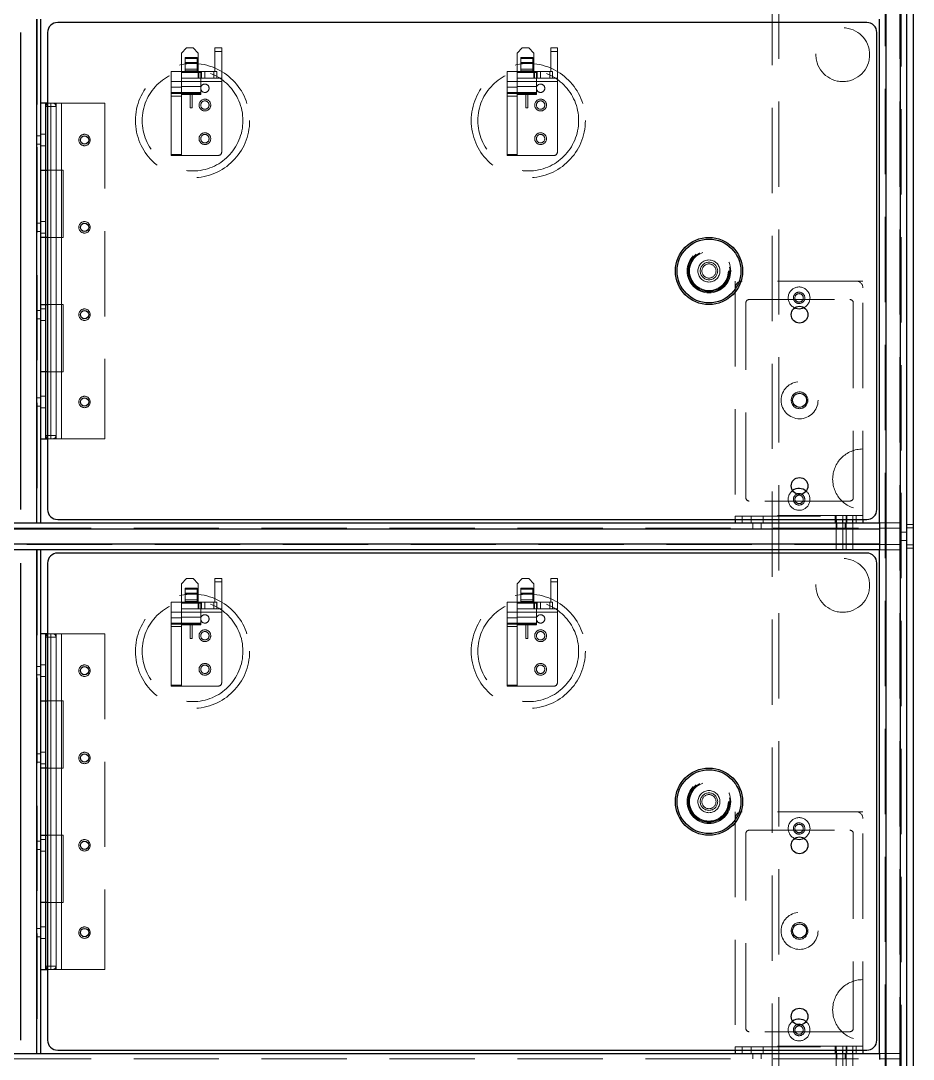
# Model space of a CAD drawing. Header units: millimetres. Extents: x 108 to 5832, y 144 to 4056.
# Drawn here: x 2504 to 2769.8, y 1294.1 to 1603.3 of the extents above; entities that cross this region are included whole.
import ezdxf

# ---------------------------------------------------------------- set-up
doc = ezdxf.new("R2010")
doc.units = ezdxf.units.MM
doc.header["$LTSCALE"] = 20
doc.linetypes.add('HIDDEN', pattern=[1.905, 1.27, -0.635])

msp = doc.modelspace()

# ---------------------------------------------------------------- linework, layer by layer
at = {"color": 1, "linetype": 'HIDDEN', "lineweight": 18}
for p, q in [((2729.8, 1769.81), (2729.8, 1129.81)), ((2765.8, 1769.81), (2765.8, 1129.81)), ((2766, 1768.01), (2766, 1131.61)), ((2766, 1132.32), (2766, 1767.31)), ((2766.2, 1767.51), (2766.2, 1132.12)), ((2761.4, 1138.52), (2761.4, 1761.11)), ((2761.6, 1761.11), (2761.6, 1138.52)), ((2727.8, 1729.81), (2727.8, 1169.81)), ((2508.6, 1453.81), (2508.6, 1603.81)), ((2508.8, 1603.81), (2508.8, 1453.81)), ((2553.3, 1595.21), (2551.8, 1593.71)), ((2551.8, 1593.71), (2551.8, 1586.21)), ((2552.9, 1592.41), (2556.5, 1592.41)), ((2552.9, 1592.12), (2552.9, 1592.41)), ((2553.3, 1595.21), (2555.3, 1595.21)), ((2556.8, 1593.71), (2555.3, 1595.21)), ((2556.5, 1592.12), (2556.5, 1592.41)), ((2556.8, 1593.71), (2556.8, 1586.21)), ((2561.8, 1594.21), (2561.8, 1595.21)), ((2561.8, 1595.21), (2563.8, 1595.21)), ((2563.8, 1594.21), (2561.8, 1594.21)), ((2561.8, 1588.21), (2561.8, 1594.21)), ((2563.8, 1595.21), (2563.8, 1594.21)), ((2563.8, 1586.21), (2563.8, 1594.21)), ((2653.3, 1595.21), (2651.8, 1593.71)), ((2651.8, 1593.71), (2651.8, 1586.21)), ((2652.9, 1592.41), (2656.5, 1592.41)), ((2652.9, 1592.12), (2652.9, 1592.41)), ((2653.3, 1595.21), (2655.3, 1595.21)), ((2656.8, 1593.71), (2655.3, 1595.21)), ((2656.5, 1592.12), (2656.5, 1592.41)), ((2656.8, 1593.71), (2656.8, 1586.21)), ((2661.8, 1594.21), (2661.8, 1595.21)), ((2661.8, 1595.21), (2663.8, 1595.21)), ((2661.8, 1588.21), (2661.8, 1594.21)), ((2663.8, 1594.21), (2661.8, 1594.21)), ((2663.8, 1595.21), (2663.8, 1594.21)), ((2663.8, 1586.21), (2663.8, 1594.21)), ((2552.9, 1592.12), (2556.5, 1592.12)), ((2552.9, 1590.91), (2552.9, 1592.12)), ((2552.9, 1590.91), (2556.5, 1590.91)), ((2552.9, 1590.62), (2552.9, 1590.91)), ((2552.9, 1590.62), (2556.5, 1590.62)), ((2552.9, 1588.15), (2552.9, 1590.62)), ((2556.5, 1590.91), (2556.5, 1592.12)), ((2556.5, 1590.62), (2556.5, 1590.91)), ((2556.5, 1588.15), (2556.5, 1590.62)), ((2652.9, 1592.12), (2656.5, 1592.12)), ((2652.9, 1590.91), (2652.9, 1592.12)), ((2652.9, 1590.62), (2652.9, 1590.91)), ((2652.9, 1590.91), (2656.5, 1590.91)), ((2652.9, 1590.62), (2656.5, 1590.62)), ((2652.9, 1588.15), (2652.9, 1590.62)), ((2656.5, 1590.91), (2656.5, 1592.12)), ((2656.5, 1590.62), (2656.5, 1590.91)), ((2656.5, 1588.15), (2656.5, 1590.62)), ((2548.8, 1588.21), (2548.8, 1581.68)), ((2551.8, 1588.21), (2548.8, 1588.21)), ((2556.8, 1588.21), (2551.8, 1588.21)), ((2551.8, 1587.91), (2557.6, 1587.91)), ((2551.8, 1586.21), (2556.8, 1586.21)), ((2551.8, 1581.68), (2551.8, 1586.21)), ((2556.5, 1588.91), (2552.9, 1588.91)), ((2552.9, 1588.41), (2556.5, 1588.41)), ((2552.9, 1588.15), (2556.5, 1588.15)), ((2552.9, 1587.91), (2552.9, 1588.15)), ((2556.5, 1587.91), (2556.5, 1588.15)), ((2556.8, 1588.21), (2556.97, 1588.21)), ((2556.97, 1586.21), (2556.8, 1586.21)), ((2556.97, 1588.21), (2556.97, 1586.21)), ((2556.97, 1588.21), (2561.51, 1588.21)), ((2561.51, 1586.21), (2556.97, 1586.21)), ((2557.6, 1581.91), (2557.6, 1587.91)), ((2557.8, 1588.21), (2557.8, 1586.21)), ((2558.8, 1586.21), (2558.8, 1588.21)), ((2561.51, 1586.21), (2561.51, 1588.21)), ((2561.51, 1588.21), (2562.34, 1588.21)), ((2562.34, 1586.21), (2561.51, 1586.21)), ((2562.34, 1588.21), (2562.34, 1586.21)), ((2563.8, 1586.21), (2562.34, 1586.21)), ((2563.8, 1586.21), (2563.8, 1585.21)), ((2648.8, 1588.21), (2648.8, 1581.68)), ((2651.8, 1588.21), (2648.8, 1588.21)), ((2656.8, 1588.21), (2651.8, 1588.21)), ((2651.8, 1587.91), (2657.6, 1587.91)), ((2651.8, 1586.21), (2656.8, 1586.21)), ((2651.8, 1581.68), (2651.8, 1586.21)), ((2656.5, 1588.91), (2652.9, 1588.91)), ((2652.9, 1588.41), (2656.5, 1588.41)), ((2652.9, 1588.15), (2656.5, 1588.15)), ((2652.9, 1587.91), (2652.9, 1588.15)), ((2656.5, 1587.91), (2656.5, 1588.15)), ((2656.8, 1588.21), (2656.97, 1588.21)), ((2656.97, 1586.21), (2656.8, 1586.21)), ((2656.97, 1588.21), (2656.97, 1586.21)), ((2656.97, 1588.21), (2661.51, 1588.21)), ((2661.51, 1586.21), (2656.97, 1586.21)), ((2657.6, 1581.91), (2657.6, 1587.91)), ((2657.8, 1588.21), (2657.8, 1586.21)), ((2658.8, 1586.21), (2658.8, 1588.21)), ((2661.51, 1586.21), (2661.51, 1588.21)), ((2661.51, 1588.21), (2662.34, 1588.21)), ((2662.34, 1586.21), (2661.51, 1586.21)), ((2662.34, 1588.21), (2662.34, 1586.21)), ((2663.8, 1586.21), (2662.34, 1586.21)), ((2663.8, 1586.21), (2663.8, 1585.21)), ((2548.8, 1585.21), (2551.8, 1585.21)), ((2551.8, 1583.51), (2548.8, 1583.51)), ((2563.8, 1585.21), (2551.8, 1585.21)), ((2557.6, 1583.76), (2551.8, 1583.76)), ((2563.8, 1564.21), (2563.8, 1585.21)), ((2648.8, 1585.21), (2651.8, 1585.21)), ((2651.8, 1583.51), (2648.8, 1583.51)), ((2663.8, 1585.21), (2651.8, 1585.21)), ((2657.6, 1583.76), (2651.8, 1583.76)), ((2663.8, 1564.21), (2663.8, 1585.21)), ((2548.8, 1581.91), (2551.8, 1581.91)), ((2548.8, 1581.68), (2551.8, 1581.68)), ((2548.8, 1580.91), (2548.8, 1581.68)), ((2551.8, 1580.91), (2548.8, 1580.91)), ((2548.8, 1563.45), (2548.8, 1580.91)), ((2551.8, 1581.91), (2557.6, 1581.91)), ((2551.8, 1581.68), (2551.8, 1580.91)), ((2551.8, 1581.66), (2557.6, 1581.66)), ((2557.6, 1581.41), (2551.8, 1581.41)), ((2551.8, 1563.45), (2551.8, 1580.91)), ((2554.4, 1577.41), (2554.4, 1581.91)), ((2555, 1577.41), (2555, 1581.91)), ((2557.6, 1581.41), (2557.6, 1581.91)), ((2648.8, 1581.91), (2651.8, 1581.91)), ((2648.8, 1581.68), (2651.8, 1581.68)), ((2648.8, 1580.91), (2648.8, 1581.68)), ((2651.8, 1580.91), (2648.8, 1580.91)), ((2648.8, 1563.45), (2648.8, 1580.91)), ((2651.8, 1581.91), (2657.6, 1581.91)), ((2651.8, 1581.68), (2651.8, 1580.91)), ((2651.8, 1581.66), (2657.6, 1581.66)), ((2657.6, 1581.41), (2651.8, 1581.41)), ((2651.8, 1563.45), (2651.8, 1580.91)), ((2654.4, 1577.41), (2654.4, 1581.91)), ((2655, 1577.41), (2655, 1581.91)), ((2657.6, 1581.41), (2657.6, 1581.91)), ((2511.3, 1578.81), (2511.3, 1558.81)), ((2511.45, 1578.81), (2511.45, 1558.81)), ((2511.45, 1577.81), (2514.45, 1577.81)), ((2511.45, 1577.81), (2511.45, 1479.81)), ((2512.95, 1578.81), (2511.95, 1578.81)), ((2512.95, 1558.81), (2512.95, 1578.81)), ((2512.95, 1578.81), (2528.95, 1578.81)), ((2514.45, 1558.81), (2514.45, 1578.81)), ((2514.45, 1479.81), (2514.45, 1577.81)), ((2516.1, 1558.81), (2516.1, 1578.81)), ((2528.95, 1578.81), (2528.95, 1478.81)), ((2554.4, 1577.41), (2555, 1577.41)), ((2654.4, 1577.41), (2655, 1577.41)), ((2509.8, 1569.06), (2508.8, 1569.06)), ((2511.3, 1569.51), (2509.8, 1569.51)), ((2508.8, 1566.56), (2509.8, 1566.56)), ((2509.8, 1566.11), (2511.3, 1566.11)), ((2548.8, 1563.45), (2551.8, 1563.45)), ((2548.8, 1563.21), (2548.8, 1563.45)), ((2551.8, 1563.21), (2548.8, 1563.21)), ((2551.8, 1563.45), (2551.8, 1563.21)), ((2551.8, 1563.21), (2562.8, 1563.21)), ((2648.8, 1563.45), (2651.8, 1563.45)), ((2648.8, 1563.21), (2648.8, 1563.45)), ((2651.8, 1563.21), (2648.8, 1563.21)), ((2651.8, 1563.45), (2651.8, 1563.21)), ((2651.8, 1563.21), (2662.8, 1563.21)), ((2511.3, 1558.81), (2511.3, 1538.81)), ((2511.45, 1558.81), (2511.45, 1538.81)), ((2511.95, 1558.81), (2512.95, 1558.81)), ((2516.6, 1558.81), (2512.95, 1558.81)), ((2512.95, 1538.81), (2512.95, 1558.81)), ((2514.45, 1538.81), (2514.45, 1558.81)), ((2516.1, 1538.81), (2516.1, 1558.81)), ((2516.6, 1538.81), (2516.6, 1558.81)), ((2509.8, 1543.06), (2508.8, 1543.06)), ((2511.3, 1543.51), (2509.8, 1543.51)), ((2508.8, 1540.56), (2509.8, 1540.56)), ((2509.8, 1540.11), (2511.3, 1540.11)), ((2511.3, 1538.81), (2511.3, 1518.81)), ((2511.45, 1538.81), (2511.45, 1518.81)), ((2512.95, 1538.81), (2511.95, 1538.81)), ((2512.95, 1518.81), (2512.95, 1538.81)), ((2512.95, 1538.81), (2516.6, 1538.81)), ((2514.45, 1518.81), (2514.45, 1538.81)), ((2516.1, 1518.81), (2516.1, 1538.81)), ((2716.8, 1525.81), (2716.8, 1455.81)), ((2754.8, 1525.81), (2716.8, 1525.81)), ((2754.8, 1455.81), (2754.8, 1525.81)), ((2511.3, 1518.81), (2511.3, 1498.81)), ((2511.45, 1518.81), (2511.45, 1498.81)), ((2511.95, 1518.81), (2512.95, 1518.81)), ((2516.6, 1518.81), (2512.95, 1518.81)), ((2512.95, 1498.81), (2512.95, 1518.81)), ((2514.45, 1498.81), (2514.45, 1518.81)), ((2516.1, 1498.81), (2516.1, 1518.81)), ((2516.6, 1498.81), (2516.6, 1518.81)), ((2719.95, 1461.31), (2719.95, 1519.31)), ((2720.95, 1520.31), (2750.95, 1520.31)), ((2751.95, 1519.31), (2751.95, 1461.31)), ((2509.8, 1517.06), (2508.8, 1517.06)), ((2511.3, 1517.51), (2509.8, 1517.51)), ((2508.8, 1514.56), (2509.8, 1514.56)), ((2509.8, 1514.11), (2511.3, 1514.11)), ((2511.3, 1498.81), (2511.3, 1478.81)), ((2511.45, 1498.81), (2511.45, 1478.81)), ((2512.95, 1498.81), (2511.95, 1498.81)), ((2512.95, 1478.81), (2512.95, 1498.81)), ((2512.95, 1498.81), (2516.6, 1498.81)), ((2514.45, 1478.81), (2514.45, 1498.81)), ((2516.1, 1478.81), (2516.1, 1498.81)), ((2509.8, 1491.06), (2508.8, 1491.06)), ((2511.3, 1491.51), (2509.8, 1491.51)), ((2508.8, 1488.56), (2509.8, 1488.56)), ((2509.8, 1488.11), (2511.3, 1488.11)), ((2514.45, 1479.81), (2511.45, 1479.81)), ((2511.95, 1478.81), (2512.95, 1478.81)), ((2528.95, 1478.81), (2512.95, 1478.81)), ((2750.95, 1460.31), (2720.95, 1460.31)), ((2754.8, 1456.01), (2716.8, 1456.01)), ((2716.8, 1455.81), (2754.8, 1455.81)), ((2716.8, 1455.81), (2716.8, 1454.81)), ((2718.8, 1453.81), (2718.8, 1455.81)), ((2721.55, 1455.81), (2721.55, 1453.81)), ((2722.05, 1453.81), (2722.05, 1452.21)), ((2724.55, 1452.21), (2724.55, 1453.81)), ((2725.05, 1453.81), (2725.05, 1455.81)), ((2746.55, 1455.81), (2746.55, 1453.81)), ((2746.8, 1455.81), (2746.8, 1454.81)), ((2746.8, 1453.81), (2746.8, 1445.81)), ((2747.05, 1453.81), (2747.05, 1452.21)), ((2748.8, 1454.81), (2748.8, 1455.81)), ((2748.8, 1445.81), (2748.8, 1453.81)), ((2749.55, 1452.21), (2749.55, 1453.81)), ((2749.8, 1455.81), (2749.8, 1454.81)), ((2749.8, 1453.81), (2749.8, 1445.81)), ((2750.05, 1453.81), (2750.05, 1455.81)), ((2751.8, 1454.81), (2751.8, 1455.81)), ((2751.8, 1445.81), (2751.8, 1453.81)), ((2752.8, 1455.81), (2752.8, 1453.81)), ((2754.8, 1455.81), (2754.8, 1454.81)), ((2759.8, 1453.81), (2766.2, 1453.81)), ((2769.8, 1453.31), (2767.8, 1453.31)), ((1470.8, 1452.21), (2759.8, 1452.21)), ((2759.8, 1452.01), (1470.8, 1452.01)), ((2766.2, 1452.21), (2759.8, 1452.21)), ((2767.8, 1451.06), (2766.2, 1451.06)), ((2769.8, 1452.31), (2767.8, 1452.31)), ((1470.8, 1447.61), (2759.8, 1447.61)), ((2759.8, 1447.41), (1470.8, 1447.41)), ((2759.8, 1447.41), (2766.2, 1447.41)), ((2766.2, 1448.56), (2767.8, 1448.56)), ((2767.8, 1447.31), (2769.8, 1447.31)), ((2508.6, 1295.81), (2508.6, 1445.81)), ((2508.8, 1445.81), (2508.8, 1295.81)), ((2759.8, 1445.81), (2766.2, 1445.81)), ((2767.8, 1446.31), (2769.8, 1446.31)), ((2553.3, 1437.21), (2551.8, 1435.71)), ((2551.8, 1435.71), (2551.8, 1428.21)), ((2553.3, 1437.21), (2555.3, 1437.21)), ((2556.8, 1435.71), (2555.3, 1437.21)), ((2556.8, 1435.71), (2556.8, 1428.21)), ((2561.8, 1436.21), (2561.8, 1437.21)), ((2561.8, 1437.21), (2563.8, 1437.21)), ((2563.8, 1436.21), (2561.8, 1436.21)), ((2561.8, 1430.21), (2561.8, 1436.21)), ((2563.8, 1437.21), (2563.8, 1436.21)), ((2563.8, 1428.21), (2563.8, 1436.21)), ((2653.3, 1437.21), (2651.8, 1435.71)), ((2651.8, 1435.71), (2651.8, 1428.21)), ((2653.3, 1437.21), (2655.3, 1437.21)), ((2656.8, 1435.71), (2655.3, 1437.21)), ((2656.8, 1435.71), (2656.8, 1428.21)), ((2661.8, 1436.21), (2661.8, 1437.21)), ((2661.8, 1437.21), (2663.8, 1437.21)), ((2661.8, 1430.21), (2661.8, 1436.21)), ((2663.8, 1436.21), (2661.8, 1436.21)), ((2663.8, 1437.21), (2663.8, 1436.21)), ((2663.8, 1428.21), (2663.8, 1436.21)), ((2552.9, 1434.41), (2556.5, 1434.41)), ((2552.9, 1434.12), (2552.9, 1434.41)), ((2552.9, 1434.12), (2556.5, 1434.12)), ((2552.9, 1432.91), (2552.9, 1434.12)), ((2552.9, 1432.62), (2552.9, 1432.91)), ((2552.9, 1432.91), (2556.5, 1432.91)), ((2552.9, 1432.62), (2556.5, 1432.62)), ((2552.9, 1430.15), (2552.9, 1432.62)), ((2556.5, 1434.12), (2556.5, 1434.41)), ((2556.5, 1432.91), (2556.5, 1434.12)), ((2556.5, 1432.62), (2556.5, 1432.91)), ((2556.5, 1430.15), (2556.5, 1432.62)), ((2652.9, 1434.41), (2656.5, 1434.41)), ((2652.9, 1434.12), (2652.9, 1434.41)), ((2652.9, 1434.12), (2656.5, 1434.12)), ((2652.9, 1432.91), (2652.9, 1434.12)), ((2652.9, 1432.91), (2656.5, 1432.91)), ((2652.9, 1432.62), (2652.9, 1432.91)), ((2652.9, 1432.62), (2656.5, 1432.62)), ((2652.9, 1430.15), (2652.9, 1432.62)), ((2656.5, 1434.12), (2656.5, 1434.41)), ((2656.5, 1432.91), (2656.5, 1434.12)), ((2656.5, 1432.62), (2656.5, 1432.91)), ((2656.5, 1430.15), (2656.5, 1432.62)), ((2548.8, 1430.21), (2548.8, 1423.68)), ((2551.8, 1430.21), (2548.8, 1430.21)), ((2556.8, 1430.21), (2551.8, 1430.21)), ((2551.8, 1429.91), (2557.6, 1429.91)), ((2556.5, 1430.91), (2552.9, 1430.91)), ((2552.9, 1430.41), (2556.5, 1430.41)), ((2552.9, 1430.15), (2556.5, 1430.15)), ((2552.9, 1429.91), (2552.9, 1430.15)), ((2556.5, 1429.91), (2556.5, 1430.15)), ((2556.8, 1430.21), (2556.97, 1430.21)), ((2556.97, 1430.21), (2556.97, 1428.21)), ((2556.97, 1430.21), (2561.51, 1430.21)), ((2557.6, 1423.91), (2557.6, 1429.91)), ((2557.8, 1430.21), (2557.8, 1428.21)), ((2558.8, 1428.21), (2558.8, 1430.21)), ((2561.51, 1428.21), (2561.51, 1430.21)), ((2561.51, 1430.21), (2562.34, 1430.21)), ((2562.34, 1430.21), (2562.34, 1428.21)), ((2648.8, 1430.21), (2648.8, 1423.68)), ((2651.8, 1430.21), (2648.8, 1430.21)), ((2656.8, 1430.21), (2651.8, 1430.21)), ((2651.8, 1429.91), (2657.6, 1429.91)), ((2656.5, 1430.91), (2652.9, 1430.91)), ((2652.9, 1430.41), (2656.5, 1430.41)), ((2652.9, 1430.15), (2656.5, 1430.15)), ((2652.9, 1429.91), (2652.9, 1430.15)), ((2656.5, 1429.91), (2656.5, 1430.15)), ((2656.8, 1430.21), (2656.97, 1430.21)), ((2656.97, 1430.21), (2656.97, 1428.21)), ((2656.97, 1430.21), (2661.51, 1430.21)), ((2657.6, 1423.91), (2657.6, 1429.91)), ((2657.8, 1430.21), (2657.8, 1428.21)), ((2658.8, 1428.21), (2658.8, 1430.21)), ((2661.51, 1428.21), (2661.51, 1430.21)), ((2661.51, 1430.21), (2662.34, 1430.21)), ((2662.34, 1430.21), (2662.34, 1428.21)), ((2548.8, 1427.21), (2551.8, 1427.21)), ((2551.8, 1425.51), (2548.8, 1425.51)), ((2551.8, 1428.21), (2556.8, 1428.21)), ((2551.8, 1423.68), (2551.8, 1428.21)), ((2563.8, 1427.21), (2551.8, 1427.21)), ((2557.6, 1425.76), (2551.8, 1425.76)), ((2556.97, 1428.21), (2556.8, 1428.21)), ((2561.51, 1428.21), (2556.97, 1428.21)), ((2562.34, 1428.21), (2561.51, 1428.21)), ((2563.8, 1428.21), (2562.34, 1428.21)), ((2563.8, 1428.21), (2563.8, 1427.21)), ((2563.8, 1406.21), (2563.8, 1427.21)), ((2648.8, 1427.21), (2651.8, 1427.21)), ((2651.8, 1425.51), (2648.8, 1425.51)), ((2651.8, 1428.21), (2656.8, 1428.21)), ((2651.8, 1423.68), (2651.8, 1428.21)), ((2663.8, 1427.21), (2651.8, 1427.21)), ((2657.6, 1425.76), (2651.8, 1425.76)), ((2656.97, 1428.21), (2656.8, 1428.21)), ((2661.51, 1428.21), (2656.97, 1428.21)), ((2662.34, 1428.21), (2661.51, 1428.21)), ((2663.8, 1428.21), (2662.34, 1428.21)), ((2663.8, 1428.21), (2663.8, 1427.21)), ((2663.8, 1406.21), (2663.8, 1427.21)), ((2548.8, 1423.91), (2551.8, 1423.91)), ((2548.8, 1423.68), (2551.8, 1423.68)), ((2548.8, 1422.91), (2548.8, 1423.68)), ((2551.8, 1422.91), (2548.8, 1422.91)), ((2548.8, 1405.45), (2548.8, 1422.91)), ((2551.8, 1423.91), (2557.6, 1423.91)), ((2551.8, 1423.68), (2551.8, 1422.91)), ((2551.8, 1423.66), (2557.6, 1423.66)), ((2557.6, 1423.41), (2551.8, 1423.41)), ((2551.8, 1405.45), (2551.8, 1422.91)), ((2554.4, 1419.41), (2554.4, 1423.91)), ((2555, 1419.41), (2555, 1423.91)), ((2557.6, 1423.41), (2557.6, 1423.91)), ((2648.8, 1423.91), (2651.8, 1423.91)), ((2648.8, 1423.68), (2651.8, 1423.68)), ((2648.8, 1422.91), (2648.8, 1423.68)), ((2651.8, 1422.91), (2648.8, 1422.91)), ((2648.8, 1405.45), (2648.8, 1422.91)), ((2651.8, 1423.91), (2657.6, 1423.91)), ((2651.8, 1423.68), (2651.8, 1422.91)), ((2651.8, 1423.66), (2657.6, 1423.66)), ((2657.6, 1423.41), (2651.8, 1423.41)), ((2651.8, 1405.45), (2651.8, 1422.91)), ((2654.4, 1419.41), (2654.4, 1423.91)), ((2655, 1419.41), (2655, 1423.91)), ((2657.6, 1423.41), (2657.6, 1423.91)), ((2511.3, 1420.81), (2511.3, 1400.81)), ((2511.45, 1420.81), (2511.45, 1400.81)), ((2511.45, 1419.81), (2514.45, 1419.81)), ((2511.45, 1419.81), (2511.45, 1321.81)), ((2512.95, 1420.81), (2511.95, 1420.81)), ((2512.95, 1400.81), (2512.95, 1420.81)), ((2512.95, 1420.81), (2528.95, 1420.81)), ((2514.45, 1400.81), (2514.45, 1420.81)), ((2514.45, 1321.81), (2514.45, 1419.81)), ((2516.1, 1400.81), (2516.1, 1420.81)), ((2528.95, 1420.81), (2528.95, 1320.81)), ((2554.4, 1419.41), (2555, 1419.41)), ((2654.4, 1419.41), (2655, 1419.41)), ((2509.8, 1411.06), (2508.8, 1411.06)), ((2511.3, 1411.51), (2509.8, 1411.51)), ((2508.8, 1408.56), (2509.8, 1408.56)), ((2509.8, 1408.11), (2511.3, 1408.11)), ((2548.8, 1405.45), (2551.8, 1405.45)), ((2548.8, 1405.21), (2548.8, 1405.45)), ((2551.8, 1405.21), (2548.8, 1405.21)), ((2551.8, 1405.45), (2551.8, 1405.21)), ((2551.8, 1405.21), (2562.8, 1405.21)), ((2648.8, 1405.45), (2651.8, 1405.45)), ((2648.8, 1405.21), (2648.8, 1405.45)), ((2651.8, 1405.21), (2648.8, 1405.21)), ((2651.8, 1405.45), (2651.8, 1405.21)), ((2651.8, 1405.21), (2662.8, 1405.21)), ((2511.3, 1400.81), (2511.3, 1380.81)), ((2511.45, 1400.81), (2511.45, 1380.81)), ((2511.95, 1400.81), (2512.95, 1400.81)), ((2516.6, 1400.81), (2512.95, 1400.81)), ((2512.95, 1380.81), (2512.95, 1400.81)), ((2514.45, 1380.81), (2514.45, 1400.81)), ((2516.1, 1380.81), (2516.1, 1400.81)), ((2516.6, 1380.81), (2516.6, 1400.81)), ((2511.3, 1385.51), (2509.8, 1385.51)), ((2509.8, 1385.06), (2508.8, 1385.06)), ((2508.8, 1382.56), (2509.8, 1382.56)), ((2509.8, 1382.11), (2511.3, 1382.11)), ((2511.3, 1380.81), (2511.3, 1360.81)), ((2511.45, 1380.81), (2511.45, 1360.81)), ((2512.95, 1380.81), (2511.95, 1380.81)), ((2512.95, 1360.81), (2512.95, 1380.81)), ((2512.95, 1380.81), (2516.6, 1380.81)), ((2514.45, 1360.81), (2514.45, 1380.81)), ((2516.1, 1360.81), (2516.1, 1380.81)), ((2716.8, 1367.81), (2716.8, 1297.81)), ((2754.8, 1367.81), (2716.8, 1367.81)), ((2754.8, 1297.81), (2754.8, 1367.81)), ((2511.3, 1360.81), (2511.3, 1340.81)), ((2511.45, 1360.81), (2511.45, 1340.81)), ((2511.95, 1360.81), (2512.95, 1360.81)), ((2516.6, 1360.81), (2512.95, 1360.81)), ((2512.95, 1340.81), (2512.95, 1360.81)), ((2514.45, 1340.81), (2514.45, 1360.81)), ((2516.1, 1340.81), (2516.1, 1360.81)), ((2516.6, 1340.81), (2516.6, 1360.81)), ((2719.95, 1303.31), (2719.95, 1361.31)), ((2720.95, 1362.31), (2750.95, 1362.31)), ((2751.95, 1361.31), (2751.95, 1303.31)), ((2509.8, 1359.06), (2508.8, 1359.06)), ((2511.3, 1359.51), (2509.8, 1359.51)), ((2508.8, 1356.56), (2509.8, 1356.56)), ((2509.8, 1356.11), (2511.3, 1356.11)), ((2511.3, 1340.81), (2511.3, 1320.81)), ((2511.45, 1340.81), (2511.45, 1320.81)), ((2512.95, 1340.81), (2511.95, 1340.81)), ((2512.95, 1320.81), (2512.95, 1340.81)), ((2512.95, 1340.81), (2516.6, 1340.81)), ((2514.45, 1320.81), (2514.45, 1340.81)), ((2516.1, 1320.81), (2516.1, 1340.81)), ((2509.8, 1333.06), (2508.8, 1333.06)), ((2511.3, 1333.51), (2509.8, 1333.51)), ((2508.8, 1330.56), (2509.8, 1330.56)), ((2509.8, 1330.11), (2511.3, 1330.11)), ((2514.45, 1321.81), (2511.45, 1321.81)), ((2511.95, 1320.81), (2512.95, 1320.81)), ((2528.95, 1320.81), (2512.95, 1320.81)), ((2750.95, 1302.31), (2720.95, 1302.31)), ((2754.8, 1298.01), (2716.8, 1298.01)), ((2716.8, 1297.81), (2754.8, 1297.81)), ((2716.8, 1297.81), (2716.8, 1296.81)), ((2718.8, 1295.81), (2718.8, 1297.81)), ((2721.55, 1297.81), (2721.55, 1295.81)), ((2722.05, 1295.81), (2722.05, 1294.21)), ((2724.55, 1294.21), (2724.55, 1295.81)), ((2725.05, 1295.81), (2725.05, 1297.81)), ((2746.55, 1297.81), (2746.55, 1295.81)), ((2746.8, 1297.81), (2746.8, 1296.81)), ((2746.8, 1295.81), (2746.8, 1287.81)), ((2747.05, 1295.81), (2747.05, 1294.21)), ((2748.8, 1296.81), (2748.8, 1297.81)), ((2748.8, 1287.81), (2748.8, 1295.81)), ((2749.55, 1294.21), (2749.55, 1295.81)), ((2749.8, 1297.81), (2749.8, 1296.81)), ((2749.8, 1295.81), (2749.8, 1287.81)), ((2750.05, 1295.81), (2750.05, 1297.81)), ((2751.8, 1296.81), (2751.8, 1297.81)), ((2751.8, 1287.81), (2751.8, 1295.81)), ((2752.8, 1297.81), (2752.8, 1295.81)), ((2754.8, 1297.81), (2754.8, 1296.81)), ((2759.8, 1295.81), (2766.2, 1295.81)), ((1470.8, 1294.21), (2759.8, 1294.21)), ((2766.2, 1294.21), (2759.8, 1294.21))]:
    msp.add_line(p, q, dxfattribs=at)
at = {"color": 7, "linetype": 'Continuous', "lineweight": 25}
for p, q in [((2766, 1132.32), (2766, 1767.31)), ((2767.8, 1767.81), (2767.8, 1131.81)), ((2769.8, 1767.81), (2769.8, 1131.81)), ((2761.6, 1761.11), (2761.6, 1138.52)), ((2508.6, 1603.81), (2508.6, 1453.81)), ((2509.8, 1603.81), (2509.8, 1558.81)), ((2755.95, 1602.81), (2514.95, 1602.81)), ((2759.8, 1453.81), (2759.8, 1603.81)), ((2503.95, 1457.81), (2503.95, 1599.81)), ((2511.95, 1599.81), (2511.95, 1457.81)), ((2758.95, 1457.81), (2758.95, 1599.81)), ((2509.8, 1578.81), (2509.8, 1558.81)), ((2511.95, 1578.81), (2509.8, 1578.81)), ((2509.8, 1558.81), (2511.95, 1558.81)), ((2509.8, 1558.81), (2509.8, 1538.81)), ((2509.8, 1538.81), (2509.8, 1518.81)), ((2511.95, 1538.81), (2509.8, 1538.81)), ((2509.8, 1538.81), (2509.8, 1518.81)), ((2509.8, 1518.81), (2511.95, 1518.81)), ((2509.8, 1518.81), (2509.8, 1498.81)), ((2509.8, 1498.81), (2509.8, 1478.81)), ((2511.95, 1498.81), (2509.8, 1498.81)), ((2509.8, 1498.81), (2509.8, 1453.81)), ((2509.8, 1478.81), (2511.95, 1478.81)), ((1469.8, 1453.81), (2759.8, 1453.81)), ((2514.95, 1454.81), (2755.95, 1454.81)), ((2716.8, 1454.81), (2716.8, 1453.81)), ((2746.8, 1454.81), (2746.8, 1453.81)), ((2748.8, 1453.81), (2748.8, 1454.81)), ((2749.8, 1454.81), (2749.8, 1453.81)), ((2751.8, 1453.81), (2751.8, 1454.81)), ((2754.8, 1454.81), (2754.8, 1453.81)), ((2759.8, 1453.81), (2759.8, 1452.01)), ((1469.8, 1452.01), (2759.8, 1452.01)), ((2759.8, 1452.01), (2759.8, 1447.61)), ((1469.8, 1447.61), (2759.8, 1447.61)), ((2759.8, 1447.61), (2759.8, 1445.81)), ((2759.8, 1445.81), (1469.8, 1445.81)), ((2508.6, 1445.81), (2508.6, 1295.81)), ((2509.8, 1445.81), (2509.8, 1420.81)), ((2755.95, 1444.81), (2514.95, 1444.81)), ((2759.8, 1295.81), (2759.8, 1445.81)), ((2503.95, 1299.81), (2503.95, 1441.81)), ((2511.95, 1441.81), (2511.95, 1299.81)), ((2758.95, 1299.81), (2758.95, 1441.81)), ((2509.8, 1420.81), (2509.8, 1400.81)), ((2511.95, 1420.81), (2509.8, 1420.81)), ((2509.8, 1400.81), (2511.95, 1400.81)), ((2509.8, 1400.81), (2509.8, 1380.81)), ((2509.8, 1380.81), (2509.8, 1360.81)), ((2511.95, 1380.81), (2509.8, 1380.81)), ((2509.8, 1360.81), (2511.95, 1360.81)), ((2509.8, 1360.81), (2509.8, 1340.81)), ((2509.8, 1340.81), (2509.8, 1320.81)), ((2511.95, 1340.81), (2509.8, 1340.81)), ((2509.8, 1320.81), (2511.95, 1320.81)), ((2509.8, 1320.81), (2509.8, 1295.81)), ((1469.8, 1295.81), (2759.8, 1295.81)), ((2514.95, 1296.81), (2755.95, 1296.81)), ((2716.8, 1296.81), (2716.8, 1295.81)), ((2746.8, 1296.81), (2746.8, 1295.81)), ((2748.8, 1295.81), (2748.8, 1296.81)), ((2749.8, 1296.81), (2749.8, 1295.81)), ((2751.8, 1295.81), (2751.8, 1296.81)), ((2754.8, 1296.81), (2754.8, 1295.81)), ((2759.8, 1295.81), (2759.8, 1294.01))]:
    msp.add_line(p, q, dxfattribs=at)
at = {"color": 7, "linetype": 'Continuous', "lineweight": 25, "flags": 128}
for points in [[(2734.49, 1517.84), (2734.75, 1517.74), (2735.8, 1517.56)], [(2735.8, 1517.56), (2736.86, 1517.74), (2737.29, 1517.93)], [(2734.49, 1359.84), (2734.75, 1359.74), (2735.8, 1359.56)], [(2735.8, 1359.56), (2736.86, 1359.74), (2737.29, 1359.93)]]:
    msp.add_lwpolyline(points, dxfattribs=at)
at = {"color": 1, "linetype": 'HIDDEN', "lineweight": 18}
for centre, radius in [((2748.8, 1593.21), 8), ((2555.13, 1573.59), 17), ((2655.13, 1573.59), 17), ((2555.13, 1573.59), 15), ((2655.13, 1573.59), 15), ((2558.8, 1583.21), 1.25), ((2658.8, 1583.21), 1.25), ((2558.8, 1578.21), 1.75), ((2558.8, 1578.21), 1.25), ((2658.8, 1578.21), 1.75), ((2658.8, 1578.21), 1.25), ((2522.95, 1567.81), 1.7), ((2558.8, 1568.21), 1.75), ((2558.8, 1568.21), 1.25), ((2658.8, 1568.21), 1.75), ((2658.8, 1568.21), 1.25), ((2522.95, 1541.81), 1.7), ((2708.95, 1528.81), 6.5), ((2708.95, 1528.81), 6.25), ((2708.95, 1528.81), 6), ((2708.95, 1528.81), 5.79), ((2708.95, 1528.81), 5.79), ((2708.95, 1528.81), 3.29), ((2708.95, 1528.81), 2.6), ((2708.95, 1528.81), 2.1), ((2735.8, 1520.81), 1.7), ((2735.8, 1520.81), 1.25), ((2522.95, 1515.81), 1.7), ((2735.95, 1490.31), 5.5), ((2522.95, 1489.81), 1.7), ((2735.95, 1490.31), 2.5), ((2735.8, 1460.81), 1.25), ((2748.8, 1435.21), 8), ((2555.13, 1415.59), 17), ((2655.13, 1415.59), 17), ((2555.13, 1415.59), 15), ((2655.13, 1415.59), 15), ((2558.8, 1425.21), 1.25), ((2658.8, 1425.21), 1.25), ((2558.8, 1420.21), 1.75), ((2558.8, 1420.21), 1.25), ((2658.8, 1420.21), 1.75), ((2658.8, 1420.21), 1.25), ((2522.95, 1409.81), 1.7), ((2558.8, 1410.21), 1.75), ((2558.8, 1410.21), 1.25), ((2658.8, 1410.21), 1.75), ((2658.8, 1410.21), 1.25), ((2522.95, 1383.81), 1.7), ((2708.95, 1370.81), 6.5), ((2708.95, 1370.81), 6.25), ((2708.95, 1370.81), 6), ((2708.95, 1370.81), 5.79), ((2708.95, 1370.81), 5.79), ((2708.95, 1370.81), 3.29), ((2708.95, 1370.81), 2.6), ((2708.95, 1370.81), 2.1), ((2735.8, 1362.81), 1.7), ((2735.8, 1362.81), 1.25), ((2522.95, 1357.81), 1.7), ((2735.95, 1332.31), 5.5), ((2522.95, 1331.81), 1.7), ((2735.95, 1332.31), 2.5), ((2735.8, 1302.81), 1.25)]:
    msp.add_circle(centre, radius, dxfattribs=at)
at = {"color": 7, "linetype": 'Continuous', "lineweight": 25}
for centre, radius in [((2522.95, 1567.81), 1.25), ((2522.95, 1541.81), 1.25), ((2708.95, 1528.81), 10), ((2708.95, 1528.81), 9.5), ((2735.95, 1515.81), 2.5), ((2522.95, 1515.81), 1.25), ((2522.95, 1489.81), 1.25), ((2735.95, 1490.31), 2.1), ((2735.95, 1464.81), 2.5), ((2522.95, 1409.81), 1.25), ((2522.95, 1383.81), 1.25), ((2708.95, 1370.81), 10), ((2708.95, 1370.81), 9.5), ((2522.95, 1357.81), 1.25), ((2735.95, 1357.81), 2.5), ((2522.95, 1331.81), 1.25), ((2735.95, 1332.31), 2.1), ((2735.95, 1306.81), 2.5)]:
    msp.add_circle(centre, radius, dxfattribs=at)
for centre, radius, start, end in [((2514.95, 1599.81), 3, 90, 180), ((2755.95, 1599.81), 3, 0, 90), ((2735.8, 1460.81), 3.25, 49.2575, 126.4474), ((2735.8, 1460.81), 1.7, 66.3466, 109.3582), ((2514.95, 1457.81), 3, 180, 270), ((2755.95, 1457.81), 3, 270, 0), ((2514.95, 1441.81), 3, 90, 180), ((2755.95, 1441.81), 3, 0, 90), ((2735.8, 1302.81), 3.25, 49.2562, 126.4486), ((2735.8, 1302.81), 1.7, 66.3497, 109.3551), ((2514.95, 1299.81), 3, 180, 270), ((2755.95, 1299.81), 3, 270, 0)]:
    msp.add_arc(centre, radius, start, end, dxfattribs=at)
at = {"color": 1, "linetype": 'HIDDEN', "lineweight": 18}
for centre, radius, start, end in [((2512.45, 1577.81), 1, 90, 180), ((2513.45, 1577.81), 1, 0, 90), ((2562.8, 1564.21), 1, 270, 0), ((2662.8, 1564.21), 1, 270, 0), ((2718.8, 1523.81), 2, 90, 180), ((2752.8, 1523.81), 2, 0, 90), ((2735.8, 1520.81), 3.25, 297.2685, 246.1682), ((2720.95, 1519.31), 1, 90, 180), ((2750.95, 1519.31), 1, 0, 90), ((2512.45, 1479.81), 1, 180, 270), ((2513.45, 1479.81), 1, 270, 0), ((2754.8, 1466.81), 9, 90, 270), ((2735.8, 1460.81), 3.25, 126.4474, 270), ((2735.8, 1460.81), 3.25, 270, 49.2575), ((2720.95, 1461.31), 1, 180, 270), ((2735.8, 1460.81), 1.7, 109.3582, 270), ((2735.8, 1460.81), 1.7, 270, 66.3466), ((2750.95, 1461.31), 1, 270, 0), ((2512.45, 1419.81), 1, 90, 180), ((2513.45, 1419.81), 1, 0, 90), ((2562.8, 1406.21), 1, 270, 0), ((2662.8, 1406.21), 1, 270, 0), ((2718.8, 1365.81), 2, 90, 180), ((2752.8, 1365.81), 2, 0, 90), ((2735.8, 1362.81), 3.25, 297.2681, 246.1686), ((2720.95, 1361.31), 1, 90, 180), ((2750.95, 1361.31), 1, 0, 90), ((2512.45, 1321.81), 1, 180, 270), ((2513.45, 1321.81), 1, 270, 0), ((2754.8, 1308.81), 9, 90, 270), ((2735.8, 1302.81), 3.25, 126.4486, 270), ((2735.8, 1302.81), 3.25, 270, 49.2562), ((2720.95, 1303.31), 1, 180, 270), ((2735.8, 1302.81), 1.7, 109.3551, 270), ((2735.8, 1302.81), 1.7, 270, 66.3497), ((2750.95, 1303.31), 1, 270, 0)]:
    msp.add_arc(centre, radius, start, end, dxfattribs=at)

doc.saveas('drawing.dxf')
